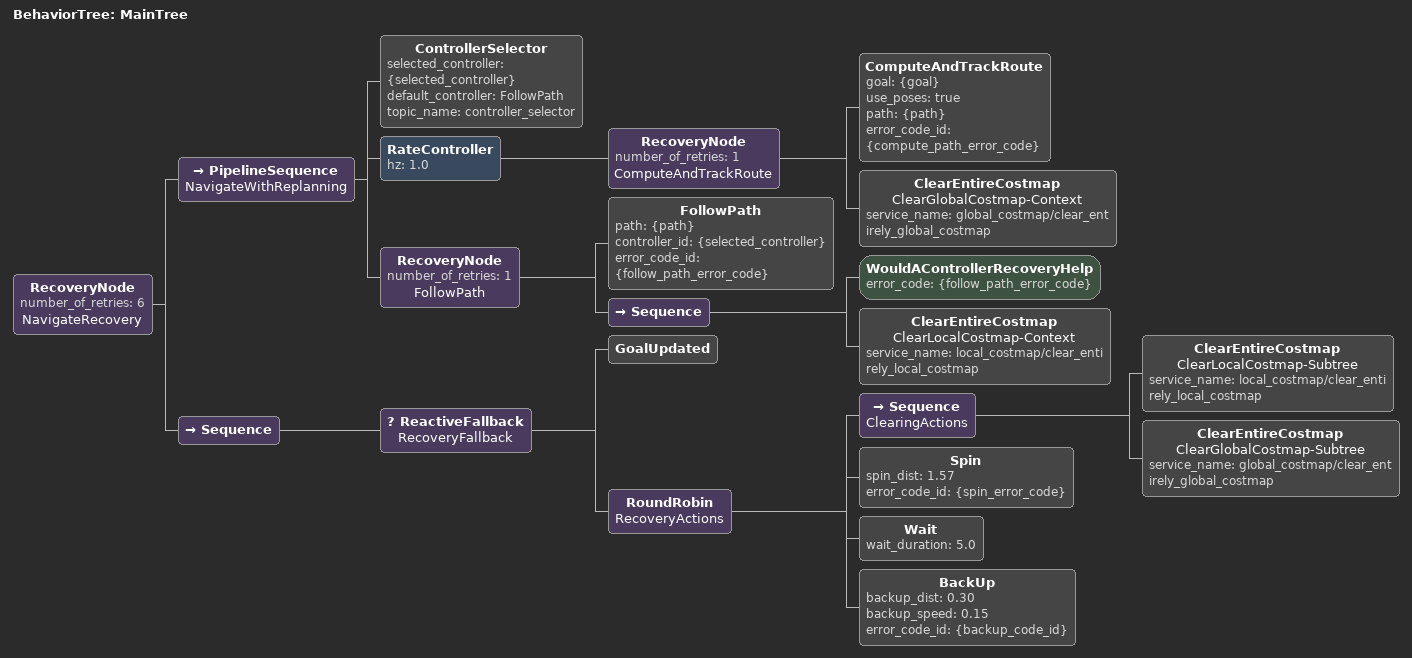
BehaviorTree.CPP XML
<root BTCPP_format="4" main_tree_to_execute="MainTree">
  <BehaviorTree ID="MainTree">
    <RecoveryNode number_of_retries="6" name="NavigateRecovery">
      <PipelineSequence name="NavigateWithReplanning">
        <ControllerSelector selected_controller="{selected_controller}" default_controller="FollowPath" topic_name="controller_selector"/>
        <RateController hz="1.0">
          <RecoveryNode number_of_retries="1" name="ComputeAndTrackRoute">
            <ComputeAndTrackRoute goal="{goal}" use_poses="true" path="{path}" error_code_id="{compute_path_error_code}"/>
            <ClearEntireCostmap name="ClearGlobalCostmap-Context" service_name="global_costmap/clear_entirely_global_costmap"/>
          </RecoveryNode>
        </RateController>
        <RecoveryNode number_of_retries="1" name="FollowPath">
          <FollowPath path="{path}" controller_id="{selected_controller}" error_code_id="{follow_path_error_code}"/>
          <Sequence>
            <WouldAControllerRecoveryHelp error_code="{follow_path_error_code}"/>
            <ClearEntireCostmap name="ClearLocalCostmap-Context" service_name="local_costmap/clear_entirely_local_costmap"/>
          </Sequence>
        </RecoveryNode>
      </PipelineSequence>
      <Sequence>
        <ReactiveFallback name="RecoveryFallback">
          <GoalUpdated/>
          <RoundRobin name="RecoveryActions">
            <Sequence name="ClearingActions">
              <ClearEntireCostmap name="ClearLocalCostmap-Subtree" service_name="local_costmap/clear_entirely_local_costmap"/>
              <ClearEntireCostmap name="ClearGlobalCostmap-Subtree" service_name="global_costmap/clear_entirely_global_costmap"/>
            </Sequence>
            <Spin spin_dist="1.57" error_code_id="{spin_error_code}"/>
            <Wait wait_duration="5.0"/>
            <BackUp backup_dist="0.30" backup_speed="0.15" error_code_id="{backup_code_id}"/>
          </RoundRobin>
        </ReactiveFallback>
      </Sequence>
    </RecoveryNode>
  </BehaviorTree>
</root>
